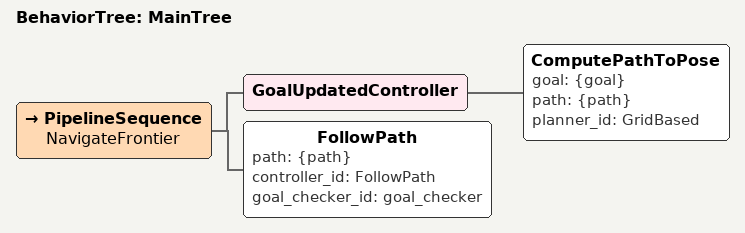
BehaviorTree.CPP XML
<!-- Frontier goals use the normal controller and goal checker explicitly. -->
<root main_tree_to_execute="MainTree">
  <BehaviorTree ID="MainTree">
    <PipelineSequence name="NavigateFrontier">
      <GoalUpdatedController>
        <ComputePathToPose
          goal="{goal}"
          path="{path}"
          planner_id="GridBased"/>
      </GoalUpdatedController>
      <FollowPath
        path="{path}"
        controller_id="FollowPath"
        goal_checker_id="goal_checker"/>
    </PipelineSequence>
  </BehaviorTree>
</root>
